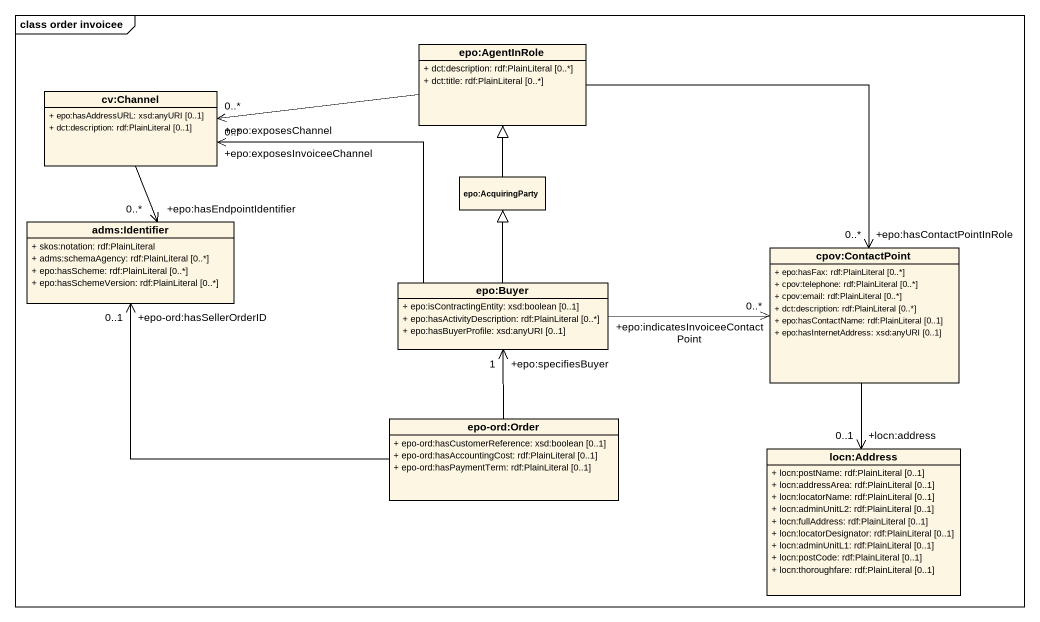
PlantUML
@startuml
mainframe class order invoicee
hide circle
hide empty members
skinparam classAttributeIconSize 0
class "epo:AgentInRole" as epo_AgentInRole {
  + dct:description: rdf:PlainLiteral [0..*]
  + dct:title: rdf:PlainLiteral [0..*]
}
class "cv:Channel" as cv_Channel {
  + epo:hasAddressURL: xsd:anyURI [0..1]
  + dct:description: rdf:PlainLiteral [0..1]
}
class "epo:AcquiringParty" as epo_AcquiringParty
class "adms:Identifier" as adms_Identifier {
  + skos:notation: rdf:PlainLiteral
  + adms:schemaAgency: rdf:PlainLiteral [0..*]
  + epo:hasScheme: rdf:PlainLiteral [0..*]
  + epo:hasSchemeVersion: rdf:PlainLiteral [0..*]
}
class "cpov:ContactPoint" as cpov_ContactPoint {
  + epo:hasFax: rdf:PlainLiteral [0..*]
  + cpov:telephone: rdf:PlainLiteral [0..*]
  + cpov:email: rdf:PlainLiteral [0..*]
  + dct:description: rdf:PlainLiteral [0..*]
  + epo:hasContactName: rdf:PlainLiteral [0..1]
  + epo:hasInternetAddress: xsd:anyURI [0..1]
}
class "epo:Buyer" as epo_Buyer {
  + epo:isContractingEntity: xsd:boolean [0..1]
  + epo:hasActivityDescription: rdf:PlainLiteral [0..*]
  + epo:hasBuyerProfile: xsd:anyURI [0..1]
}
class "epo-ord:Order" as epo_ord_Order {
  + epo-ord:hasCustomerReference: xsd:boolean [0..1]
  + epo-ord:hasAccountingCost: rdf:PlainLiteral [0..1]
  + epo-ord:hasPaymentTerm: rdf:PlainLiteral [0..1]
}
class "locn:Address" as locn_Address {
  + locn:postName: rdf:PlainLiteral [0..1]
  + locn:addressArea: rdf:PlainLiteral [0..1]
  + locn:locatorName: rdf:PlainLiteral [0..1]
  + locn:adminUnitL2: rdf:PlainLiteral [0..1]
  + locn:fullAddress: rdf:PlainLiteral [0..1]
  + locn:locatorDesignator: rdf:PlainLiteral [0..1]
  + locn:adminUnitL1: rdf:PlainLiteral [0..1]
  + locn:postCode: rdf:PlainLiteral [0..1]
  + locn:thoroughfare: rdf:PlainLiteral [0..1]
}
epo_AgentInRole -left-> "+epo:exposesChannel\n0..*" cv_Channel
epo_AgentInRole --> "+epo:hasContactPointInRole\n0..*" cpov_ContactPoint
cv_Channel --> "+epo:hasEndpointIdentifier\n0..*" adms_Identifier
epo_AcquiringParty -up-|> epo_AgentInRole
cpov_ContactPoint --> "+locn:address\n0..1" locn_Address
epo_Buyer -left-> "+epo:exposesInvoiceeChannel\n0..*" cv_Channel
epo_Buyer -up-|> epo_AcquiringParty
epo_Buyer -right-> "+epo:indicatesInvoiceeContactPoint\n0..*" cpov_ContactPoint
epo_ord_Order -left-> "+epo-ord:hasSellerOrderID\n0..1" adms_Identifier
epo_ord_Order -up-> "+epo:specifiesBuyer\n1" epo_Buyer
@enduml
